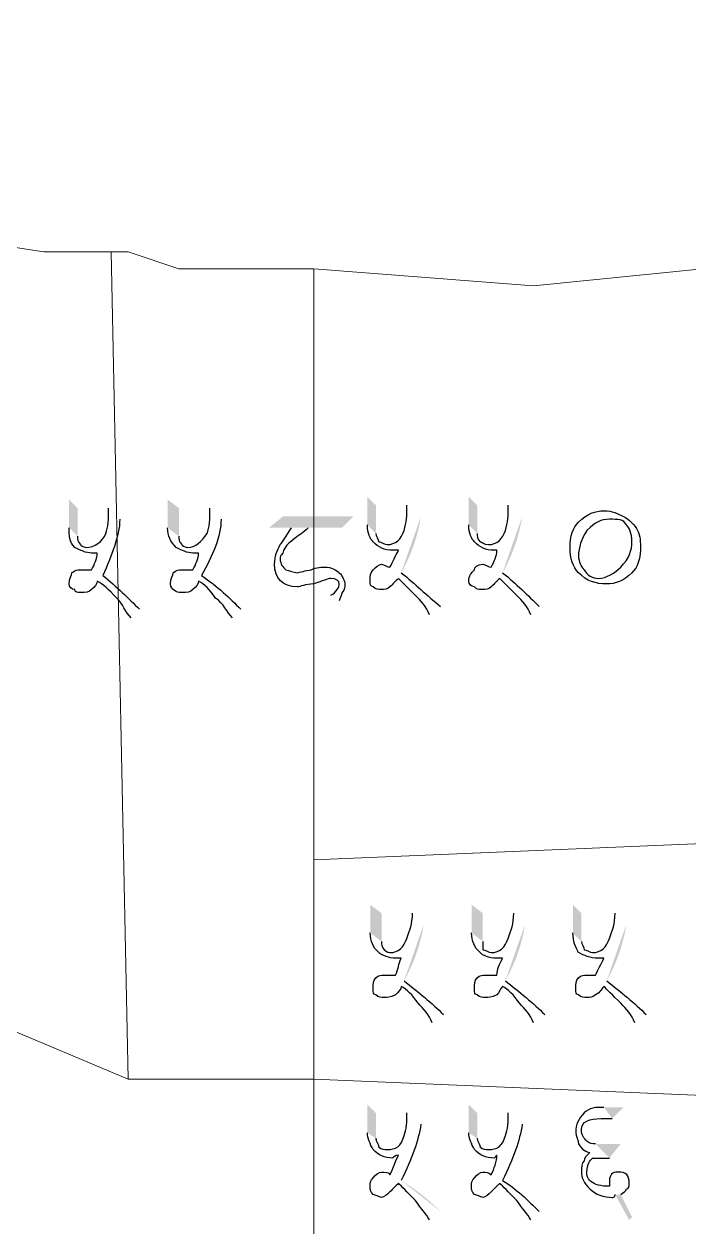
# Model space of a CAD drawing. Header units: metres. Extents: x 345912 to 349030, y 3061206 to 3061792.
# Drawn here: x 346115.39 to 346127.39, y 3061376.73 to 3061398.45 of the extents above; entities that cross this region are included whole.
import ezdxf

# ---------------------------------------------------------------- set-up
doc = ezdxf.new("R2010")
doc.units = ezdxf.units.M
doc.header["$MEASUREMENT"] = 0
doc.layers.add('PDF5_Geometry', color=7, linetype='Continuous')
doc.layers.add('PDF5_Solid Fills', color=7, linetype='Continuous')

msp = doc.modelspace()

# ---------------------------------------------------------------- hatches: boundary and pattern name
at = {"layer": 'PDF5_Solid Fills', "transparency": 33554559}
h = msp.add_hatch(color=256, dxfattribs=at)
h.paths.add_polyline_path([(346116.91414, 3061389.71404), (346117.11734, 3061389.51084)], flags=0)
h.paths.add_polyline_path([(346117.47294, 3061387.88524), (346117.32054, 3061387.73284)], flags=0)
h.paths.add_polyline_path([(346116.20294, 3061389.35844), (346116.20294, 3061389.86644), (346116.35534, 3061389.71404), (346116.35534, 3061389.20604)], flags=0)
h.paths.add_polyline_path([(346118.74294, 3061389.71404), (346118.94614, 3061389.51084)], flags=0)
h.paths.add_polyline_path([(346119.30174, 3061387.88524), (346119.14934, 3061387.73284)], flags=0)
h.paths.add_polyline_path([(346117.98094, 3061389.35844), (346117.98094, 3061389.86644), (346118.18414, 3061389.71404), (346118.18414, 3061389.20604)], flags=0)
h.paths.add_polyline_path([(346120.21614, 3061389.35844), (346119.80974, 3061389.35844), (346120.06374, 3061389.56164), (346121.33374, 3061389.56164), (346121.13054, 3061389.35844), (346120.52094, 3061389.35844)], flags=0)
h.paths.add_polyline_path([(346121.07974, 3061388.03764), (346120.92734, 3061388.13924)], flags=0)
h = msp.add_hatch(color=256, dxfattribs=at)
h.paths.add_polyline_path([(346122.29895, 3061389.76484), (346122.55295, 3061389.56164)], flags=0)
h.paths.add_polyline_path([(346122.19735, 3061388.54564, 0.08894398), (346122.55295, 3061389.56164)], flags=0)
h.paths.add_polyline_path([(346122.90855, 3061387.93604), (346122.70535, 3061387.78364)], flags=0)
h.paths.add_polyline_path([(346121.58775, 3061389.40924), (346121.58775, 3061389.91724), (346121.74015, 3061389.76484), (346121.74015, 3061389.25684)], flags=0)
h.paths.add_polyline_path([(346124.12775, 3061389.76484), (346124.38175, 3061389.56164)], flags=0)
h.paths.add_polyline_path([(346124.02615, 3061388.54564, 0.08894398), (346124.38175, 3061389.56164)], flags=0)
h.paths.add_polyline_path([(346124.68655, 3061387.93604), (346124.53415, 3061387.78364)], flags=0)
h.paths.add_polyline_path([(346123.41655, 3061389.40924), (346123.41655, 3061389.91724), (346123.56895, 3061389.76484), (346123.56895, 3061389.25684)], flags=0)
h = msp.add_hatch(color=256, dxfattribs=at)
h.paths.add_polyline_path([(346122.40053, 3061382.39884), (346122.60373, 3061382.19564)], flags=0)
h.paths.add_polyline_path([(346122.24813, 3061381.17964, 0.08894398), (346122.60373, 3061382.19564)], flags=0)
h.paths.add_polyline_path([(346122.95933, 3061380.57004), (346122.75613, 3061380.41764)], flags=0)
h.paths.add_polyline_path([(346121.63853, 3061382.04324), (346121.63853, 3061382.55124), (346121.84173, 3061382.39884), (346121.84173, 3061381.89084)], flags=0)
h.paths.add_polyline_path([(346124.22933, 3061382.39884), (346124.43253, 3061382.19564)], flags=0)
h.paths.add_polyline_path([(346124.07693, 3061381.17964, 0.08894398), (346124.43253, 3061382.19564)], flags=0)
h.paths.add_polyline_path([(346124.78813, 3061380.57004), (346124.58493, 3061380.41764)], flags=0)
h.paths.add_polyline_path([(346123.46733, 3061382.04324), (346123.46733, 3061382.55124), (346123.67053, 3061382.39884), (346123.67053, 3061381.89084)], flags=0)
h.paths.add_polyline_path([(346126.05813, 3061382.39884), (346126.26133, 3061382.19564)], flags=0)
h.paths.add_polyline_path([(346125.90573, 3061381.17964, 0.08894398), (346126.26133, 3061382.19564)], flags=0)
h.paths.add_polyline_path([(346126.61693, 3061380.57004), (346126.41373, 3061380.41764)], flags=0)
h.paths.add_polyline_path([(346125.29613, 3061382.04324), (346125.29613, 3061382.55124), (346125.44853, 3061382.39884), (346125.44853, 3061381.89084)], flags=0)
h = msp.add_hatch(color=256, dxfattribs=at)
h.paths.add_polyline_path([(346122.29895, 3061378.79205), (346122.55295, 3061378.58885)], flags=0)
h.paths.add_polyline_path([(346122.90855, 3061377.01405, 0.05915123), (346122.19735, 3061377.57285)], flags=0)
h.paths.add_polyline_path([(346122.90855, 3061377.01405), (346122.70535, 3061376.86165)], flags=0)
h.paths.add_polyline_path([(346121.58775, 3061378.43645), (346121.58775, 3061378.94445), (346121.74015, 3061378.79205), (346121.74015, 3061378.33485)], flags=0)
h.paths.add_polyline_path([(346124.12775, 3061378.79205), (346124.38175, 3061378.58885)], flags=0)
h.paths.add_polyline_path([(346124.68655, 3061377.01405), (346124.53415, 3061376.86165)], flags=0)
h.paths.add_polyline_path([(346123.41655, 3061378.43645), (346123.41655, 3061378.94445), (346123.56895, 3061378.79205), (346123.56895, 3061378.33485)], flags=0)
h.paths.add_polyline_path([(346126.00735, 3061378.69045), (346126.21055, 3061378.89365), (346125.85495, 3061378.89365)], flags=0)
h.paths.add_polyline_path([(346126.05815, 3061377.31885), (346126.31215, 3061376.86165), (346126.36295, 3061376.91245), (346126.15975, 3061377.31885)], flags=0)
h.paths.add_polyline_path([(346125.95655, 3061377.97925), (346126.15975, 3061378.23325), (346125.70255, 3061378.23325)], flags=0)

# ---------------------------------------------------------------- linework, layer by layer
at = {"layer": 'PDF5_Geometry', "lineweight": 9}
msp.add_lwpolyline([(346135.86254, 3061400.43284), (346134.33854, 3061394.94644), (346130.37613, 3061394.33684), (346129.46175, 3061394.33684), (346128.54734, 3061394.33684), (346127.63294, 3061394.03204), (346124.58493, 3061393.72724), (346120.62254, 3061394.03204), (346119.40333, 3061394.03204), (346118.18414, 3061394.03204), (346117.26974, 3061394.33684), (346116.96493, 3061394.33684), (346115.74574, 3061394.33684), (346111.78333, 3061394.94644)], dxfattribs=at)
msp.add_lwpolyline([(346135.86254, 3061400.43284), (346134.33854, 3061394.94644), (346130.37613, 3061394.33684), (346129.46175, 3061394.33684), (346128.54734, 3061394.33684), (346127.63294, 3061394.03204), (346124.58493, 3061393.72724), (346120.62254, 3061394.03204), (346119.40333, 3061394.03204), (346118.18414, 3061394.03204), (346117.26974, 3061394.33684), (346116.96493, 3061394.33684), (346115.74574, 3061394.33684), (346111.78333, 3061394.94644)], dxfattribs=at)
for points in [[(346116.96493, 3061394.33684), (346117.26974, 3061379.40164), (346111.47854, 3061381.84004), (346110.86895, 3061382.14485), (346106.90653, 3061383.97365), (346103.55373, 3061384.88803), (346104.77294, 3061386.10724), (346107.21134, 3061391.28884), (346106.60175, 3061391.59364), (346104.77294, 3061393.11764), (346107.21134, 3061394.64164), (346111.78333, 3061394.94644), (346115.74574, 3061394.33684)], [(346116.96493, 3061394.33684), (346117.26974, 3061379.40164), (346111.47854, 3061381.84004), (346110.86895, 3061382.14485), (346106.90653, 3061383.97365), (346103.55373, 3061384.88803), (346104.77294, 3061386.10724), (346107.21134, 3061391.28884), (346106.60175, 3061391.59364), (346104.77294, 3061393.11764), (346107.21134, 3061394.64164), (346111.78333, 3061394.94644), (346115.74574, 3061394.33684)], [(346120.62254, 3061394.03204), (346120.62254, 3061383.36403), (346120.62254, 3061379.40164), (346118.18414, 3061379.40164), (346117.57455, 3061379.40164), (346117.26974, 3061379.40164), (346116.96493, 3061394.33684), (346117.26974, 3061394.33684), (346118.18414, 3061394.03204), (346119.40333, 3061394.03204)], [(346120.62254, 3061394.03204), (346120.62254, 3061383.36403), (346120.62254, 3061379.40164), (346118.18414, 3061379.40164), (346117.57455, 3061379.40164), (346117.26974, 3061379.40164), (346116.96493, 3061394.33684), (346117.26974, 3061394.33684), (346118.18414, 3061394.03204), (346119.40333, 3061394.03204)], [(346127.93773, 3061383.66884), (346120.62254, 3061383.36403), (346120.62254, 3061394.03204), (346124.58493, 3061393.72724), (346127.63294, 3061394.03204)], [(346127.93773, 3061383.66884), (346120.62254, 3061383.36403), (346120.62254, 3061394.03204), (346124.58493, 3061393.72724), (346127.63294, 3061394.03204)], [(346127.93773, 3061379.09683), (346120.62254, 3061379.40164), (346120.62254, 3061383.36403), (346127.93773, 3061383.66884)], [(346127.93773, 3061379.09683), (346120.62254, 3061379.40164), (346120.62254, 3061383.36403), (346127.93773, 3061383.66884)], [(346117.26974, 3061379.40164), (346117.57455, 3061379.40164), (346118.18414, 3061379.40164), (346120.62254, 3061379.40164), (346120.62254, 3061376.35365), (346116.35534, 3061365.07604), (346115.13613, 3061365.07604), (346107.82094, 3061366.29523), (346106.60175, 3061366.60004), (346108.73534, 3061374.52485), (346110.86895, 3061382.14485), (346111.47854, 3061381.84004)], [(346117.26974, 3061379.40164), (346117.57455, 3061379.40164), (346118.18414, 3061379.40164), (346120.62254, 3061379.40164), (346120.62254, 3061376.35365), (346116.35534, 3061365.07604), (346115.13613, 3061365.07604), (346107.82094, 3061366.29523), (346106.60175, 3061366.60004), (346108.73534, 3061374.52485), (346110.86895, 3061382.14485), (346111.47854, 3061381.84004)], [(346127.93773, 3061379.09683), (346127.63294, 3061376.35365), (346120.62254, 3061376.35365), (346120.62254, 3061379.40164)], [(346127.93773, 3061379.09683), (346127.63294, 3061376.35365), (346120.62254, 3061376.35365), (346120.62254, 3061379.40164)]]:
    msp.add_lwpolyline(points, close=True, dxfattribs=at)
at = {"layer": 'PDF5_Geometry', "lineweight": 25}
for points in [[(346116.86334, 3061389.25684), (346116.91414, 3061389.35844), (346116.91414, 3061389.51084), (346116.91414, 3061389.71404)], [(346118.69214, 3061389.25684), (346118.74294, 3061389.35844), (346118.74294, 3061389.51084), (346118.74294, 3061389.71404)], [(346122.24815, 3061389.30764), (346122.29895, 3061389.46004), (346122.29895, 3061389.56164), (346122.29895, 3061389.76484)], [(346124.07695, 3061389.30764), (346124.12775, 3061389.46004), (346124.12775, 3061389.56164), (346124.12775, 3061389.76484)], [(346125.39775, 3061389.46004), (346125.55015, 3061389.61244), (346125.70255, 3061389.66324), (346125.85495, 3061389.66324)], [(346125.85495, 3061389.66324), (346126.00735, 3061389.66324), (346126.10895, 3061389.61244), (346126.21055, 3061389.56164)], [(346117.11734, 3061389.51084), (346117.11734, 3061389.20604), (346116.96494, 3061388.85044), (346116.81254, 3061388.49484)], [(346118.94614, 3061389.51084), (346118.94614, 3061389.20604), (346118.79374, 3061388.85044), (346118.59054, 3061388.49484)], [(346121.68935, 3061389.10444), (346121.63855, 3061389.15524), (346121.58775, 3061389.25684), (346121.58775, 3061389.40924)], [(346123.51815, 3061389.10444), (346123.46735, 3061389.15524), (346123.41655, 3061389.25684), (346123.41655, 3061389.40924)], [(346125.24535, 3061389.00284), (346125.24535, 3061389.20604), (346125.29615, 3061389.35844), (346125.39775, 3061389.46004)], [(346125.95655, 3061389.51084), (346125.80415, 3061389.51084), (346125.70255, 3061389.46004), (346125.55015, 3061389.30764)], [(346126.26135, 3061389.40924), (346126.21055, 3061389.51084), (346126.10895, 3061389.51084), (346125.95655, 3061389.51084)], [(346126.21055, 3061389.56164), (346126.31215, 3061389.51084), (346126.41375, 3061389.40924), (346126.46455, 3061389.30764)], [(346126.36295, 3061389.10444), (346126.36295, 3061389.25684), (346126.31215, 3061389.35844), (346126.26135, 3061389.40924)], [(346116.30454, 3061389.00284), (346116.20294, 3061389.10444), (346116.20294, 3061389.20604), (346116.20294, 3061389.35844)], [(346116.35534, 3061389.20604), (346116.35534, 3061389.15524), (346116.35534, 3061389.10444), (346116.40614, 3061389.05364)], [(346116.50774, 3061389.00284), (346116.66014, 3061389.00284), (346116.81254, 3061389.10444), (346116.86334, 3061389.25684)], [(346118.13334, 3061389.00284), (346118.03174, 3061389.10444), (346117.98094, 3061389.20604), (346117.98094, 3061389.35844)], [(346118.18414, 3061389.20604), (346118.18414, 3061389.15524), (346118.18414, 3061389.10444), (346118.23494, 3061389.05364)], [(346118.33654, 3061389.00284), (346118.48894, 3061389.00284), (346118.59054, 3061389.10444), (346118.69214, 3061389.25684)], [(346120.01294, 3061389.05364), (346120.06374, 3061389.10444), (346120.11454, 3061389.20604), (346120.21614, 3061389.35844)], [(346120.52094, 3061389.35844), (346120.41934, 3061389.25684), (346120.31774, 3061389.20604), (346120.26694, 3061389.15524)], [(346121.74015, 3061389.25684), (346121.74015, 3061389.20604), (346121.79095, 3061389.15524), (346121.79095, 3061389.10444)], [(346121.94335, 3061389.05364), (346122.09575, 3061389.05364), (346122.19735, 3061389.15524), (346122.24815, 3061389.30764)], [(346123.56895, 3061389.25684), (346123.56895, 3061389.20604), (346123.56895, 3061389.15524), (346123.61975, 3061389.10444)], [(346123.77215, 3061389.05364), (346123.92455, 3061389.05364), (346124.02615, 3061389.15524), (346124.07695, 3061389.30764)], [(346125.55015, 3061389.30764), (346125.44855, 3061389.15524), (346125.39775, 3061389.00284), (346125.39775, 3061388.85044)], [(346126.46455, 3061389.30764), (346126.51535, 3061389.20604), (346126.51535, 3061389.10444), (346126.51535, 3061388.95204)], [(346116.60934, 3061388.90124), (346116.50774, 3061388.90124), (346116.40614, 3061388.95204), (346116.30454, 3061389.00284)], [(346116.40614, 3061389.05364), (346116.40614, 3061389.05364), (346116.45694, 3061389.00284), (346116.50774, 3061389.00284)], [(346118.43814, 3061388.90124), (346118.33654, 3061388.90124), (346118.23494, 3061388.95204), (346118.13334, 3061389.00284)], [(346118.23494, 3061389.05364), (346118.23494, 3061389.05364), (346118.28574, 3061389.00284), (346118.33654, 3061389.00284)], [(346119.91134, 3061388.69804), (346119.91134, 3061388.85044), (346119.96214, 3061388.95204), (346120.01294, 3061389.05364)], [(346120.26694, 3061389.15524), (346120.11454, 3061389.05364), (346120.06374, 3061388.95204), (346120.06374, 3061388.90124)], [(346122.04495, 3061388.95204), (346121.89255, 3061388.95204), (346121.79095, 3061389.00284), (346121.68935, 3061389.10444)], [(346121.79095, 3061389.10444), (346121.84175, 3061389.10444), (346121.89255, 3061389.05364), (346121.94335, 3061389.05364)], [(346121.99415, 3061388.64724), (346122.04495, 3061388.74884), (346122.09575, 3061388.85044), (346122.14655, 3061388.95204)], [(346122.14655, 3061388.95204), (346122.09575, 3061388.95204), (346122.04495, 3061388.95204), (346122.04495, 3061388.95204)], [(346123.87375, 3061388.95204), (346123.72135, 3061388.95204), (346123.61975, 3061389.00284), (346123.51815, 3061389.10444)], [(346123.61975, 3061389.10444), (346123.67055, 3061389.10444), (346123.67055, 3061389.05364), (346123.77215, 3061389.05364)], [(346123.82295, 3061388.64724), (346123.87375, 3061388.74884), (346123.92455, 3061388.85044), (346123.92455, 3061388.95204)], [(346123.92455, 3061388.95204), (346123.92455, 3061388.95204), (346123.87375, 3061388.95204), (346123.87375, 3061388.95204)], [(346125.39775, 3061388.54564), (346125.29615, 3061388.64724), (346125.24535, 3061388.79964), (346125.24535, 3061389.00284)], [(346126.15975, 3061388.64724), (346126.31215, 3061388.79964), (346126.36295, 3061388.95204), (346126.36295, 3061389.10444)], [(346126.51535, 3061388.95204), (346126.51535, 3061388.79964), (346126.46455, 3061388.64724), (346126.36295, 3061388.54564)], [(346116.60934, 3061388.59644), (346116.66014, 3061388.69804), (346116.71094, 3061388.79964), (346116.71094, 3061388.90124)], [(346116.71094, 3061388.90124), (346116.71094, 3061388.90124), (346116.66014, 3061388.90124), (346116.60934, 3061388.90124)], [(346118.43814, 3061388.59644), (346118.48894, 3061388.69804), (346118.53974, 3061388.79964), (346118.53974, 3061388.90124)], [(346118.53974, 3061388.90124), (346118.53974, 3061388.90124), (346118.48894, 3061388.90124), (346118.43814, 3061388.90124)], [(346120.06374, 3061388.90124), (346120.01294, 3061388.85044), (346120.01294, 3061388.85044), (346120.01294, 3061388.79964)], [(346120.01294, 3061388.79964), (346120.01294, 3061388.69804), (346120.06374, 3061388.64724), (346120.11454, 3061388.59644)], [(346125.39775, 3061388.85044), (346125.39775, 3061388.74884), (346125.44855, 3061388.64724), (346125.49935, 3061388.59644)], [(346116.20294, 3061388.34244), (346116.20294, 3061388.44404), (346116.25374, 3061388.49484), (346116.25374, 3061388.54564)], [(346116.25374, 3061388.54564), (346116.30454, 3061388.59644), (346116.35534, 3061388.59644), (346116.40614, 3061388.59644)], [(346116.40614, 3061388.59644), (346116.50774, 3061388.59644), (346116.55854, 3061388.59644), (346116.60934, 3061388.59644)], [(346118.03174, 3061388.34244), (346118.03174, 3061388.44404), (346118.08254, 3061388.49484), (346118.08254, 3061388.54564)], [(346118.08254, 3061388.54564), (346118.13334, 3061388.59644), (346118.18414, 3061388.59644), (346118.23494, 3061388.59644)], [(346118.23494, 3061388.59644), (346118.33654, 3061388.59644), (346118.38734, 3061388.59644), (346118.43814, 3061388.59644)], [(346120.31774, 3061388.29164), (346120.06374, 3061388.29164), (346119.91134, 3061388.44404), (346119.91134, 3061388.69804)], [(346120.11454, 3061388.59644), (346120.16534, 3061388.59644), (346120.26694, 3061388.54564), (346120.31774, 3061388.54564)], [(346120.31774, 3061388.54564), (346120.36854, 3061388.54564), (346120.47014, 3061388.59644), (346120.57174, 3061388.59644)], [(346120.57174, 3061388.59644), (346120.67334, 3061388.64724), (346120.77494, 3061388.64724), (346120.82574, 3061388.64724)], [(346120.82574, 3061388.64724), (346120.92734, 3061388.64724), (346121.02894, 3061388.59644), (346121.07974, 3061388.54564)], [(346121.07974, 3061388.54564), (346121.13054, 3061388.49484), (346121.18134, 3061388.39324), (346121.18134, 3061388.34244)], [(346121.63855, 3061388.39324), (346121.63855, 3061388.49484), (346121.63855, 3061388.54564), (346121.68935, 3061388.59644)], [(346121.68935, 3061388.59644), (346121.74015, 3061388.64724), (346121.79095, 3061388.69804), (346121.84175, 3061388.69804)], [(346121.84175, 3061388.69804), (346121.89255, 3061388.69804), (346121.94335, 3061388.64724), (346121.99415, 3061388.64724)], [(346122.19735, 3061388.54564), (346122.45135, 3061388.34244), (346122.65455, 3061388.13924), (346122.90855, 3061387.93604)], [(346123.41655, 3061388.39324), (346123.41655, 3061388.49484), (346123.46735, 3061388.54564), (346123.51815, 3061388.59644)], [(346123.51815, 3061388.59644), (346123.51815, 3061388.64724), (346123.56895, 3061388.69804), (346123.67055, 3061388.69804)], [(346123.67055, 3061388.69804), (346123.72135, 3061388.69804), (346123.77215, 3061388.64724), (346123.82295, 3061388.64724)], [(346124.02615, 3061388.54564), (346124.28015, 3061388.34244), (346124.48335, 3061388.13924), (346124.68655, 3061387.93604)], [(346125.90575, 3061388.34244), (346125.70255, 3061388.34244), (346125.55015, 3061388.39324), (346125.39775, 3061388.54564)], [(346125.49935, 3061388.59644), (346125.55015, 3061388.49484), (346125.65175, 3061388.44404), (346125.75335, 3061388.44404)], [(346125.75335, 3061388.44404), (346125.90575, 3061388.44404), (346126.05815, 3061388.54564), (346126.15975, 3061388.64724)], [(346126.36295, 3061388.54564), (346126.21055, 3061388.39324), (346126.05815, 3061388.34244), (346125.90575, 3061388.34244)], [(346116.30454, 3061388.24084), (346116.25374, 3061388.24084), (346116.20294, 3061388.29164), (346116.20294, 3061388.34244)], [(346116.71094, 3061388.39324), (346116.71094, 3061388.34244), (346116.66014, 3061388.29164), (346116.60934, 3061388.24084)], [(346117.06654, 3061388.08844), (346116.91414, 3061388.24084), (346116.81254, 3061388.34244), (346116.71094, 3061388.39324)], [(346116.81254, 3061388.49484), (346117.06654, 3061388.29164), (346117.26974, 3061388.08844), (346117.47294, 3061387.88524)], [(346118.08254, 3061388.24084), (346118.08254, 3061388.24084), (346118.03174, 3061388.29164), (346118.03174, 3061388.34244)], [(346118.53974, 3061388.39324), (346118.53974, 3061388.34244), (346118.48894, 3061388.29164), (346118.43814, 3061388.24084)], [(346118.84454, 3061388.08844), (346118.74294, 3061388.24084), (346118.64134, 3061388.34244), (346118.53974, 3061388.39324)], [(346118.59054, 3061388.49484), (346118.89534, 3061388.29164), (346119.09854, 3061388.08844), (346119.30174, 3061387.88524)], [(346120.62254, 3061388.34244), (346120.47014, 3061388.34244), (346120.36854, 3061388.29164), (346120.31774, 3061388.29164)], [(346120.92734, 3061388.44404), (346120.87654, 3061388.44404), (346120.77494, 3061388.39324), (346120.62254, 3061388.34244)], [(346121.07974, 3061388.34244), (346121.07974, 3061388.39324), (346121.02894, 3061388.44404), (346120.92734, 3061388.44404)], [(346120.92734, 3061388.13924), (346121.02894, 3061388.19004), (346121.07974, 3061388.29164), (346121.07974, 3061388.34244)], [(346121.18134, 3061388.34244), (346121.18134, 3061388.29164), (346121.18134, 3061388.24084), (346121.13054, 3061388.19004)], [(346121.68935, 3061388.29164), (346121.63855, 3061388.29164), (346121.63855, 3061388.34244), (346121.63855, 3061388.39324)], [(346122.14655, 3061388.44404), (346122.09575, 3061388.39324), (346122.04495, 3061388.34244), (346121.99415, 3061388.29164)], [(346122.45135, 3061388.13924), (346122.29895, 3061388.29164), (346122.19735, 3061388.39324), (346122.14655, 3061388.44404)], [(346123.51815, 3061388.29164), (346123.46735, 3061388.29164), (346123.41655, 3061388.34244), (346123.41655, 3061388.39324)], [(346123.97535, 3061388.44404), (346123.92455, 3061388.39324), (346123.87375, 3061388.34244), (346123.82295, 3061388.29164)], [(346124.28015, 3061388.13924), (346124.12775, 3061388.29164), (346124.02615, 3061388.39324), (346123.97535, 3061388.44404)], [(346116.40614, 3061388.19004), (346116.35534, 3061388.19004), (346116.30454, 3061388.19004), (346116.30454, 3061388.24084)], [(346116.60934, 3061388.24084), (346116.55854, 3061388.19004), (346116.50774, 3061388.19004), (346116.40614, 3061388.19004)], [(346117.32054, 3061387.73284), (346117.21894, 3061387.83444), (346117.16814, 3061387.98684), (346117.06654, 3061388.08844)], [(346118.23494, 3061388.19004), (346118.18414, 3061388.19004), (346118.13334, 3061388.19004), (346118.08254, 3061388.24084)], [(346118.43814, 3061388.24084), (346118.38734, 3061388.19004), (346118.33654, 3061388.19004), (346118.23494, 3061388.19004)], [(346119.14934, 3061387.73284), (346119.04774, 3061387.83444), (346118.99694, 3061387.98684), (346118.84454, 3061388.08844)], [(346121.13054, 3061388.19004), (346121.13054, 3061388.13924), (346121.07974, 3061388.08844), (346121.07974, 3061388.03764)], [(346121.84175, 3061388.24084), (346121.79095, 3061388.24084), (346121.74015, 3061388.24084), (346121.68935, 3061388.29164)], [(346121.99415, 3061388.29164), (346121.94335, 3061388.24084), (346121.89255, 3061388.24084), (346121.84175, 3061388.24084)], [(346122.70535, 3061387.78364), (346122.65455, 3061387.93604), (346122.55295, 3061388.03764), (346122.45135, 3061388.13924)], [(346123.67055, 3061388.24084), (346123.56895, 3061388.24084), (346123.56895, 3061388.24084), (346123.51815, 3061388.29164)], [(346123.82295, 3061388.29164), (346123.77215, 3061388.24084), (346123.72135, 3061388.24084), (346123.67055, 3061388.24084)], [(346124.53415, 3061387.78364), (346124.48335, 3061387.93604), (346124.38175, 3061388.03764), (346124.28015, 3061388.13924)], [(346122.29893, 3061381.94164), (346122.34973, 3061382.09404), (346122.40053, 3061382.19564), (346122.40053, 3061382.39884)], [(346124.12773, 3061381.94164), (346124.17853, 3061382.09404), (346124.22933, 3061382.19564), (346124.22933, 3061382.39884)], [(346125.95653, 3061381.94164), (346126.00733, 3061382.09404), (346126.05813, 3061382.19564), (346126.05813, 3061382.39884)], [(346121.79093, 3061381.68764), (346121.68933, 3061381.78924), (346121.63853, 3061381.89084), (346121.63853, 3061382.04324)], [(346123.61973, 3061381.68764), (346123.51813, 3061381.78924), (346123.46733, 3061381.89084), (346123.46733, 3061382.04324)], [(346125.39773, 3061381.68764), (346125.34693, 3061381.78924), (346125.29613, 3061381.89084), (346125.29613, 3061382.04324)], [(346121.84173, 3061381.89084), (346121.84173, 3061381.84004), (346121.84173, 3061381.78924), (346121.89253, 3061381.73844)], [(346121.99413, 3061381.68764), (346122.14653, 3061381.68764), (346122.24813, 3061381.78924), (346122.29893, 3061381.94164)], [(346123.67053, 3061381.89084), (346123.67053, 3061381.84004), (346123.67053, 3061381.78924), (346123.67053, 3061381.73844)], [(346123.82293, 3061381.68764), (346123.97533, 3061381.68764), (346124.07693, 3061381.78924), (346124.12773, 3061381.94164)], [(346125.44853, 3061381.89084), (346125.44853, 3061381.84004), (346125.49933, 3061381.78924), (346125.49933, 3061381.73844)], [(346125.65173, 3061381.68764), (346125.80413, 3061381.68764), (346125.90573, 3061381.78924), (346125.95653, 3061381.94164)], [(346122.09573, 3061381.58604), (346121.99413, 3061381.58604), (346121.84173, 3061381.63684), (346121.79093, 3061381.68764)], [(346121.89253, 3061381.73844), (346121.89253, 3061381.73844), (346121.94333, 3061381.68764), (346121.99413, 3061381.68764)], [(346122.09573, 3061381.28124), (346122.14653, 3061381.38284), (346122.14653, 3061381.48444), (346122.19733, 3061381.58604)], [(346122.19733, 3061381.58604), (346122.14653, 3061381.58604), (346122.14653, 3061381.58604), (346122.09573, 3061381.58604)], [(346123.92453, 3061381.58604), (346123.77213, 3061381.58604), (346123.67053, 3061381.63684), (346123.61973, 3061381.68764)], [(346123.67053, 3061381.73844), (346123.72133, 3061381.73844), (346123.77213, 3061381.68764), (346123.82293, 3061381.68764)], [(346123.92453, 3061381.28124), (346123.92453, 3061381.38284), (346123.97533, 3061381.48444), (346124.02613, 3061381.58604)], [(346124.02613, 3061381.58604), (346123.97533, 3061381.58604), (346123.97533, 3061381.58604), (346123.92453, 3061381.58604)], [(346125.75333, 3061381.58604), (346125.60093, 3061381.58604), (346125.49933, 3061381.63684), (346125.39773, 3061381.68764)], [(346125.49933, 3061381.73844), (346125.55013, 3061381.73844), (346125.60093, 3061381.68764), (346125.65173, 3061381.68764)], [(346125.70253, 3061381.28124), (346125.75333, 3061381.38284), (346125.80413, 3061381.48444), (346125.85493, 3061381.58604)], [(346125.85493, 3061381.58604), (346125.80413, 3061381.58604), (346125.75333, 3061381.58604), (346125.75333, 3061381.58604)], [(346121.68933, 3061381.02724), (346121.68933, 3061381.12884), (346121.68933, 3061381.17964), (346121.74013, 3061381.23044)], [(346121.74013, 3061381.23044), (346121.79093, 3061381.28124), (346121.84173, 3061381.28124), (346121.89253, 3061381.28124)], [(346121.89253, 3061381.28124), (346121.99413, 3061381.28124), (346122.04493, 3061381.28124), (346122.09573, 3061381.28124)], [(346122.24813, 3061381.17964), (346122.50213, 3061380.97644), (346122.75613, 3061380.77324), (346122.95933, 3061380.57004)], [(346123.51813, 3061381.02724), (346123.51813, 3061381.12884), (346123.51813, 3061381.17964), (346123.56893, 3061381.23044)], [(346123.56893, 3061381.23044), (346123.61973, 3061381.28124), (346123.67053, 3061381.28124), (346123.72133, 3061381.28124)], [(346123.72133, 3061381.28124), (346123.82293, 3061381.28124), (346123.87373, 3061381.28124), (346123.92453, 3061381.28124)], [(346124.07693, 3061381.17964), (346124.33093, 3061380.97644), (346124.58493, 3061380.77324), (346124.78813, 3061380.57004)], [(346125.34693, 3061381.02724), (346125.34693, 3061381.12884), (346125.34693, 3061381.17964), (346125.39773, 3061381.23044)], [(346125.39773, 3061381.23044), (346125.44853, 3061381.28124), (346125.49933, 3061381.28124), (346125.55013, 3061381.28124)], [(346125.55013, 3061381.28124), (346125.60093, 3061381.28124), (346125.70253, 3061381.28124), (346125.70253, 3061381.28124)], [(346125.90573, 3061381.17964), (346126.15973, 3061380.97644), (346126.41373, 3061380.77324), (346126.61693, 3061380.57004)], [(346121.74013, 3061380.92564), (346121.68933, 3061380.92564), (346121.68933, 3061380.97644), (346121.68933, 3061381.02724)], [(346121.89253, 3061380.87484), (346121.84173, 3061380.87484), (346121.79093, 3061380.87484), (346121.74013, 3061380.92564)], [(346122.09573, 3061380.92564), (346121.99413, 3061380.87484), (346121.94333, 3061380.87484), (346121.89253, 3061380.87484)], [(346122.19733, 3061381.07804), (346122.19733, 3061381.02724), (346122.14653, 3061380.97644), (346122.09573, 3061380.92564)], [(346122.50213, 3061380.77324), (346122.40053, 3061380.92564), (346122.29893, 3061381.02724), (346122.19733, 3061381.07804)], [(346123.56893, 3061380.92564), (346123.51813, 3061380.92564), (346123.51813, 3061380.97644), (346123.51813, 3061381.02724)], [(346123.72133, 3061380.87484), (346123.67053, 3061380.87484), (346123.61973, 3061380.87484), (346123.56893, 3061380.92564)], [(346123.92453, 3061380.92564), (346123.82293, 3061380.87484), (346123.77213, 3061380.87484), (346123.72133, 3061380.87484)], [(346124.02613, 3061381.07804), (346123.97533, 3061381.02724), (346123.97533, 3061380.97644), (346123.92453, 3061380.92564)], [(346124.33093, 3061380.77324), (346124.22933, 3061380.92564), (346124.12773, 3061381.02724), (346124.02613, 3061381.07804)], [(346125.39773, 3061380.92564), (346125.34693, 3061380.92564), (346125.34693, 3061380.97644), (346125.34693, 3061381.02724)], [(346125.55013, 3061380.87484), (346125.49933, 3061380.87484), (346125.44853, 3061380.87484), (346125.39773, 3061380.92564)], [(346125.70253, 3061380.92564), (346125.65173, 3061380.87484), (346125.60093, 3061380.87484), (346125.55013, 3061380.87484)], [(346125.85493, 3061381.07804), (346125.80413, 3061381.02724), (346125.80413, 3061380.97644), (346125.70253, 3061380.92564)], [(346126.15973, 3061380.77324), (346126.00733, 3061380.92564), (346125.90573, 3061381.02724), (346125.85493, 3061381.07804)], [(346122.75613, 3061380.41764), (346122.70533, 3061380.57004), (346122.60373, 3061380.67164), (346122.50213, 3061380.77324)], [(346124.58493, 3061380.41764), (346124.53413, 3061380.57004), (346124.43253, 3061380.67164), (346124.33093, 3061380.77324)], [(346126.41373, 3061380.41764), (346126.36293, 3061380.57004), (346126.26133, 3061380.67164), (346126.15973, 3061380.77324)], [(346122.24815, 3061378.38565), (346122.29895, 3061378.48725), (346122.29895, 3061378.63965), (346122.29895, 3061378.79205)], [(346124.07695, 3061378.38565), (346124.12775, 3061378.48725), (346124.12775, 3061378.63965), (346124.12775, 3061378.79205)], [(346125.49935, 3061378.79205), (346125.39775, 3061378.69045), (346125.34695, 3061378.58885), (346125.34695, 3061378.43645)], [(346125.85495, 3061378.89365), (346125.70255, 3061378.89365), (346125.60095, 3061378.89365), (346125.49935, 3061378.79205)], [(346122.55295, 3061378.58885), (346122.50215, 3061378.28405), (346122.40055, 3061377.97925), (346122.19735, 3061377.57285)], [(346124.38175, 3061378.58885), (346124.33095, 3061378.28405), (346124.22935, 3061377.97925), (346124.02615, 3061377.57285)], [(346125.44855, 3061378.48725), (346125.44855, 3061378.63965), (346125.60095, 3061378.69045), (346125.80415, 3061378.69045)], [(346125.80415, 3061378.69045), (346125.85495, 3061378.69045), (346125.85495, 3061378.69045), (346125.90575, 3061378.69045)], [(346125.90575, 3061378.69045), (346125.95655, 3061378.69045), (346126.00735, 3061378.69045), (346126.00735, 3061378.69045)], [(346121.68935, 3061378.13165), (346121.63855, 3061378.23325), (346121.58775, 3061378.33485), (346121.58775, 3061378.43645)], [(346121.74015, 3061378.33485), (346121.74015, 3061378.28405), (346121.79095, 3061378.23325), (346121.79095, 3061378.18245)], [(346121.94335, 3061378.13165), (346122.09575, 3061378.13165), (346122.19735, 3061378.18245), (346122.24815, 3061378.38565)], [(346123.51815, 3061378.13165), (346123.46735, 3061378.23325), (346123.41655, 3061378.33485), (346123.41655, 3061378.43645)], [(346123.56895, 3061378.33485), (346123.56895, 3061378.28405), (346123.61975, 3061378.23325), (346123.61975, 3061378.18245)], [(346123.77215, 3061378.13165), (346123.92455, 3061378.13165), (346124.02615, 3061378.18245), (346124.07695, 3061378.38565)], [(346125.34695, 3061378.43645), (346125.34695, 3061378.38565), (346125.39775, 3061378.28405), (346125.39775, 3061378.23325)], [(346125.55015, 3061378.28405), (346125.49935, 3061378.33485), (346125.44855, 3061378.38565), (346125.44855, 3061378.48725)], [(346122.04495, 3061377.97925), (346121.89255, 3061377.97925), (346121.79095, 3061378.03005), (346121.68935, 3061378.13165)], [(346121.79095, 3061378.18245), (346121.84175, 3061378.13165), (346121.89255, 3061378.13165), (346121.94335, 3061378.13165)], [(346123.87375, 3061377.97925), (346123.72135, 3061377.97925), (346123.61975, 3061378.03005), (346123.51815, 3061378.13165)], [(346123.61975, 3061378.18245), (346123.67055, 3061378.13165), (346123.72135, 3061378.13165), (346123.77215, 3061378.13165)], [(346125.39775, 3061378.23325), (346125.44855, 3061378.13165), (346125.55015, 3061378.08085), (346125.60095, 3061378.08085)], [(346125.70255, 3061378.23325), (346125.65175, 3061378.23325), (346125.60095, 3061378.23325), (346125.55015, 3061378.28405)], [(346121.99415, 3061377.67445), (346122.04495, 3061377.77605), (346122.09575, 3061377.92845), (346122.14655, 3061378.03005)], [(346122.14655, 3061378.03005), (346122.09575, 3061378.03005), (346122.04495, 3061377.97925), (346122.04495, 3061377.97925)], [(346123.82295, 3061377.67445), (346123.87375, 3061377.77605), (346123.92455, 3061377.92845), (346123.92455, 3061378.03005)], [(346123.92455, 3061378.03005), (346123.92455, 3061378.03005), (346123.87375, 3061377.97925), (346123.87375, 3061377.97925)], [(346125.49935, 3061377.92845), (346125.44855, 3061377.87765), (346125.44855, 3061377.82685), (346125.44855, 3061377.72525)], [(346125.60095, 3061378.08085), (346125.55015, 3061378.03005), (346125.49935, 3061377.97925), (346125.49935, 3061377.92845)], [(346125.55015, 3061377.72525), (346125.55015, 3061377.87765), (346125.60095, 3061377.92845), (346125.65175, 3061377.97925)], [(346125.65175, 3061377.97925), (346125.70255, 3061377.97925), (346125.80415, 3061377.97925), (346125.95655, 3061377.97925)], [(346121.68935, 3061377.62365), (346121.74015, 3061377.67445), (346121.79095, 3061377.72525), (346121.84175, 3061377.72525)], [(346121.84175, 3061377.72525), (346121.89255, 3061377.72525), (346121.99415, 3061377.72525), (346121.99415, 3061377.67445)], [(346123.51815, 3061377.62365), (346123.56895, 3061377.67445), (346123.61975, 3061377.72525), (346123.67055, 3061377.72525)], [(346123.67055, 3061377.72525), (346123.72135, 3061377.72525), (346123.77215, 3061377.72525), (346123.82295, 3061377.67445)], [(346125.44855, 3061377.72525), (346125.44855, 3061377.62365), (346125.49935, 3061377.52205), (346125.60095, 3061377.42045)], [(346125.55015, 3061377.67445), (346125.55015, 3061377.67445), (346125.55015, 3061377.72525), (346125.55015, 3061377.72525)], [(346125.60095, 3061377.57285), (346125.60095, 3061377.57285), (346125.55015, 3061377.62365), (346125.55015, 3061377.67445)], [(346126.10895, 3061377.72525), (346126.00735, 3061377.72525), (346125.95655, 3061377.67445), (346125.95655, 3061377.57285)], [(346126.31215, 3061377.52205), (346126.31215, 3061377.67445), (346126.26135, 3061377.72525), (346126.10895, 3061377.72525)], [(346121.63855, 3061377.47125), (346121.63855, 3061377.52205), (346121.63855, 3061377.57285), (346121.68935, 3061377.62365)], [(346121.68935, 3061377.31885), (346121.63855, 3061377.36965), (346121.63855, 3061377.42045), (346121.63855, 3061377.47125)], [(346122.14655, 3061377.52205), (346122.09575, 3061377.47125), (346122.04495, 3061377.42045), (346121.99415, 3061377.36965)], [(346122.45135, 3061377.21725), (346122.29895, 3061377.36965), (346122.19735, 3061377.47125), (346122.14655, 3061377.52205)], [(346123.46735, 3061377.47125), (346123.46735, 3061377.52205), (346123.46735, 3061377.57285), (346123.51815, 3061377.62365)], [(346123.51815, 3061377.31885), (346123.46735, 3061377.36965), (346123.46735, 3061377.42045), (346123.46735, 3061377.47125)], [(346123.97535, 3061377.52205), (346123.92455, 3061377.47125), (346123.87375, 3061377.42045), (346123.82295, 3061377.36965)], [(346124.28015, 3061377.21725), (346124.12775, 3061377.36965), (346124.02615, 3061377.47125), (346123.97535, 3061377.52205)], [(346124.02615, 3061377.57285), (346124.28015, 3061377.42045), (346124.48335, 3061377.21725), (346124.68655, 3061377.01405)], [(346125.90575, 3061377.47125), (346125.75335, 3061377.47125), (346125.65175, 3061377.52205), (346125.60095, 3061377.57285)], [(346125.95655, 3061377.47125), (346125.95655, 3061377.47125), (346125.95655, 3061377.47125), (346125.90575, 3061377.47125)], [(346125.95655, 3061377.57285), (346125.95655, 3061377.52205), (346125.95655, 3061377.52205), (346125.95655, 3061377.52205)], [(346125.95655, 3061377.52205), (346125.95655, 3061377.52205), (346125.95655, 3061377.47125), (346125.95655, 3061377.47125)], [(346126.26135, 3061377.42045), (346126.31215, 3061377.42045), (346126.31215, 3061377.47125), (346126.31215, 3061377.52205)], [(346121.84175, 3061377.26805), (346121.79095, 3061377.26805), (346121.74015, 3061377.31885), (346121.68935, 3061377.31885)], [(346121.99415, 3061377.36965), (346121.94335, 3061377.31885), (346121.89255, 3061377.26805), (346121.84175, 3061377.26805)], [(346123.67055, 3061377.26805), (346123.61975, 3061377.26805), (346123.56895, 3061377.31885), (346123.51815, 3061377.31885)], [(346123.82295, 3061377.36965), (346123.77215, 3061377.31885), (346123.72135, 3061377.26805), (346123.67055, 3061377.26805)], [(346125.60095, 3061377.42045), (346125.70255, 3061377.31885), (346125.85495, 3061377.26805), (346126.00735, 3061377.26805)], [(346126.00735, 3061377.26805), (346126.00735, 3061377.26805), (346126.05815, 3061377.26805), (346126.05815, 3061377.31885)], [(346126.15975, 3061377.31885), (346126.21055, 3061377.36965), (346126.26135, 3061377.36965), (346126.26135, 3061377.42045)], [(346122.70535, 3061376.86165), (346122.65455, 3061376.96325), (346122.55295, 3061377.06485), (346122.45135, 3061377.21725)], [(346124.53415, 3061376.86165), (346124.48335, 3061376.96325), (346124.38175, 3061377.06485), (346124.28015, 3061377.21725)]]:
    msp.add_open_spline(points, degree=3, dxfattribs=at)

doc.saveas('drawing.dxf')
